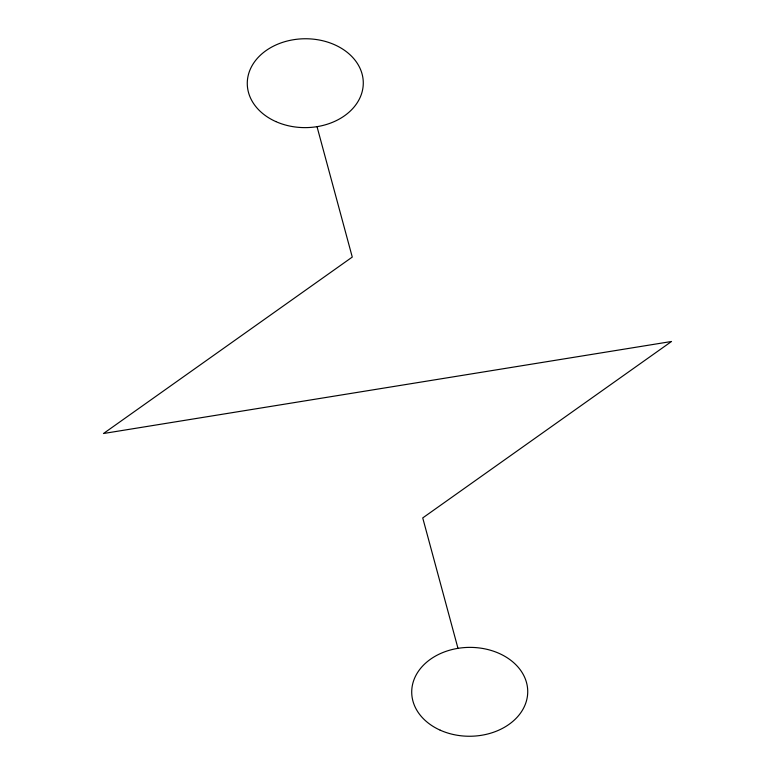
<?xml version="1.0" encoding="UTF-8"?>
<svg xmlns="http://www.w3.org/2000/svg" width="775" height="775" viewBox="0 0 775 775"><rect width="100%" height="100%" fill="white"/><g stroke="black" fill="none" stroke-linecap="round" stroke-linejoin="round"><path stroke-width="1.16" d="M317.023 126.664L352.267 257.077L103.482 433.516L671.518 341.484L422.733 517.923L457.977 648.336M275.764 121.549A58.009 44.437 -0.5 0 0 363.281 83.438A58.009 44.437 -0.5 0 0 276.791 44.582A58.009 44.437 -0.5 0 0 275.764 121.549M440.2 730.176A58.009 44.437 -0.5 0 0 527.727 692.065A58.009 44.437 -0.5 0 0 441.237 653.209A58.009 44.437 -0.5 0 0 440.2 730.176"/></g></svg>
